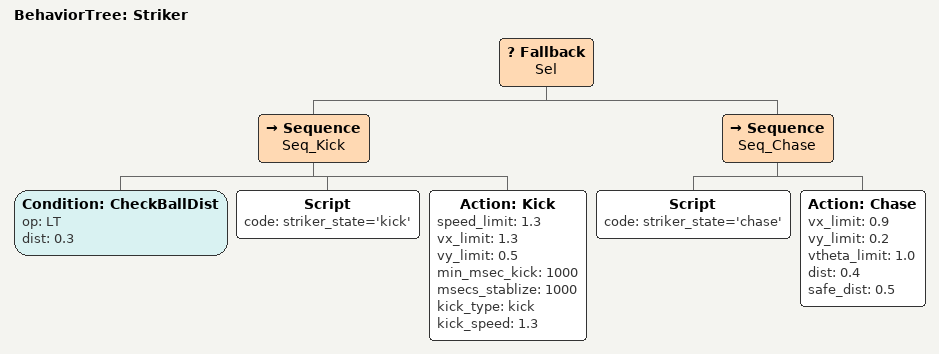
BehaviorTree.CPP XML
<root BTCPP_format="4" main_tree_to_execute="Striker">
 <BehaviorTree ID="Striker">
  <Fallback name="Sel">
   <!-- 1. Very Close: Just KICK blindly -->
   <Sequence name="Seq_Kick">
    <Condition ID="CheckBallDist" op="LT" dist="0.3" />
    <Script code="striker_state='kick'" />
    <Action ID="Kick" speed_limit="1.3" vx_limit="1.3" vy_limit="0.5" min_msec_kick="1000" msecs_stablize="1000" kick_type="kick" kick_speed="1.3" />
   </Sequence>
   <!-- 2. Otherwise: CHASE endlessly -->
   <Sequence name="Seq_Chase">
    <Script code="striker_state='chase'" />
    <Action ID="Chase" vx_limit="0.9" vy_limit="0.2" vtheta_limit="1.0" dist="0.4" safe_dist="0.5" />
   </Sequence>
  </Fallback>
 </BehaviorTree>
</root>
